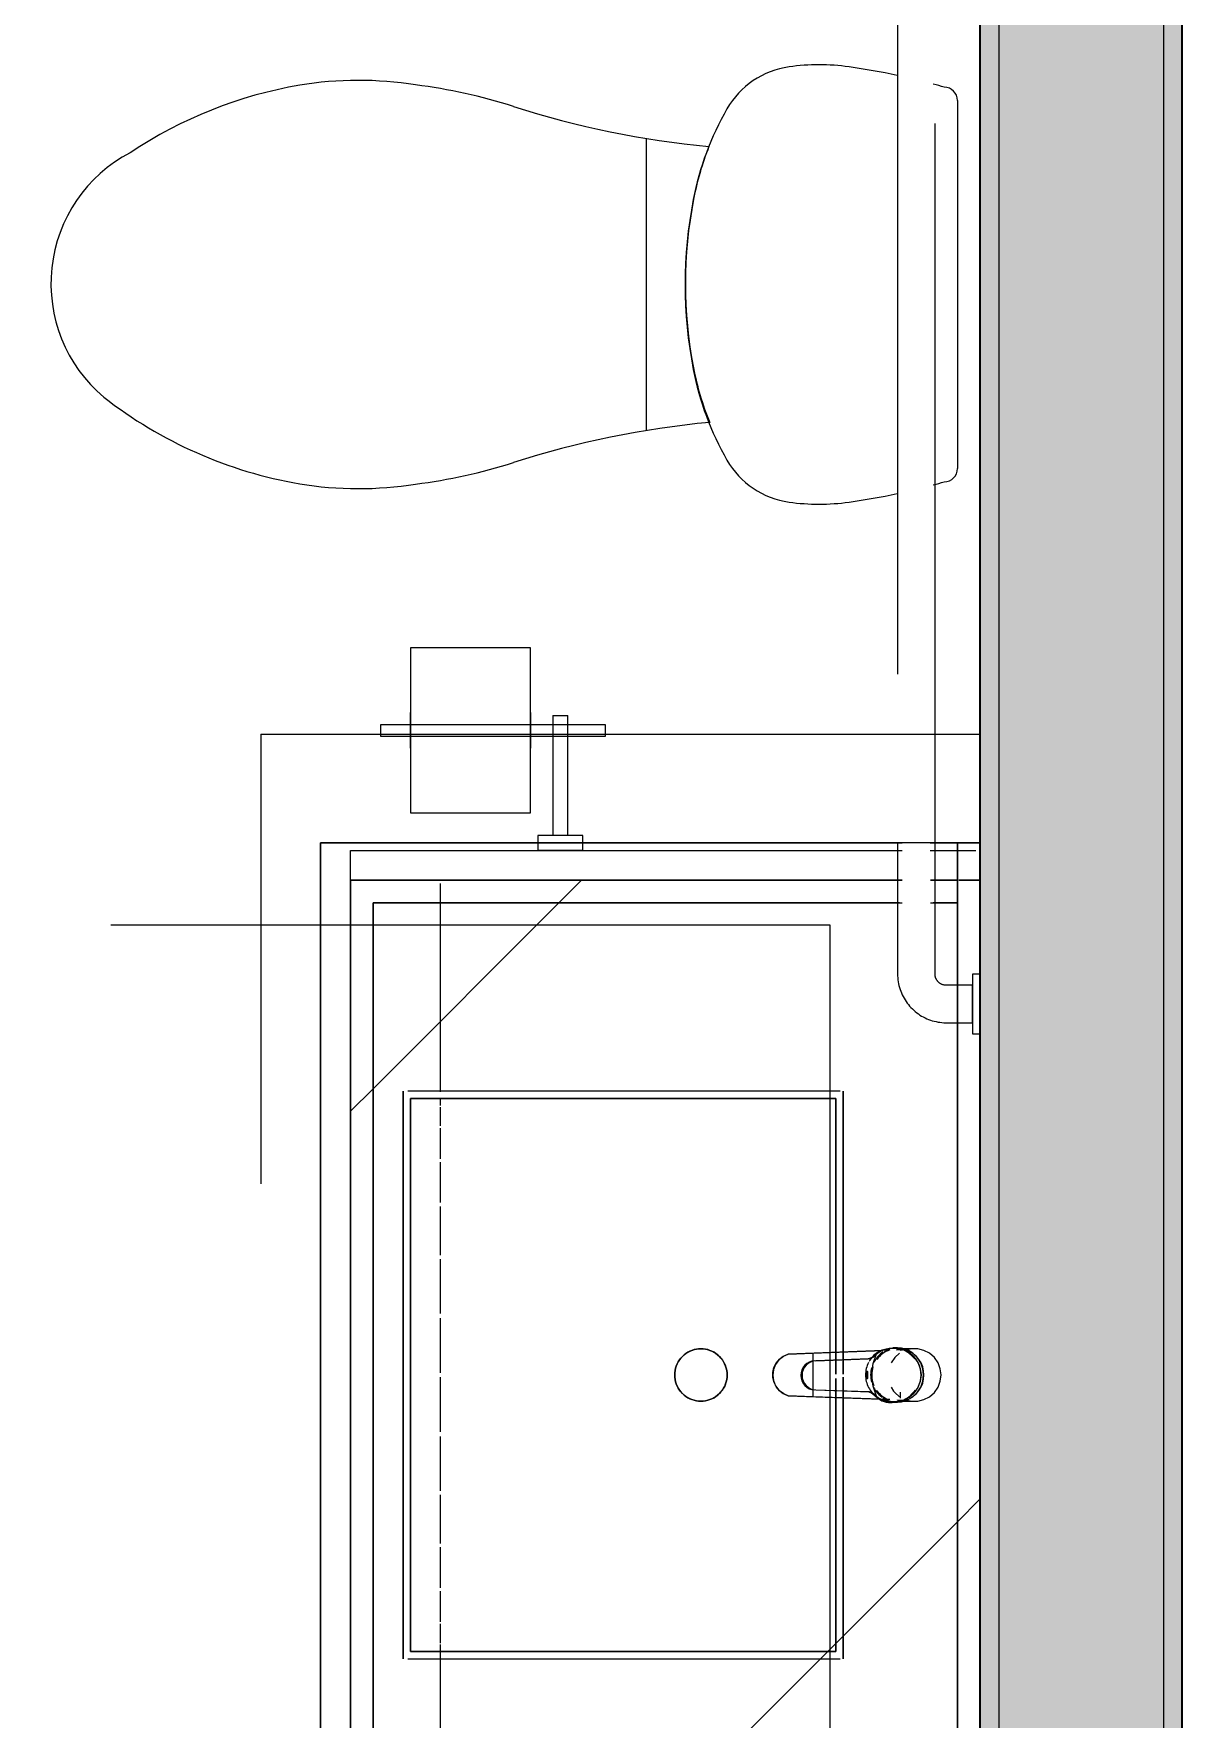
# Model space of a CAD drawing. Header units: inches. Extents: x 6 to 8416, y -388 to 6104.
# Drawn here: x 5973.3 to 6011.7, y 1353.5 to 1409.7 of the extents above; entities that cross this region are included whole.
import ezdxf

# ---------------------------------------------------------------- set-up
doc = ezdxf.new("R2010")
doc.units = ezdxf.units.IN
doc.header["$MEASUREMENT"] = 0
for name, pattern in [('Dash 1_16_', [48, 24, -24]), ('Hidden 1_16_', [36, 24, -12]), ('Hidden 3_16_', [13.5, 9, -4.5])]:
    doc.linetypes.add(name, pattern=pattern)
for name, color, linetype, lineweight in [('A-GENM', 13, 'Continuous', 18), ('A-WALL', 113, 'Continuous', 25), ('A-WALL-PATT', 111, 'Continuous', 35), ('I-WALL', 2, 'Continuous', 25), ('P-SANR-FIXT', 6, 'Continuous', 18), ('Q-CASE', 31, 'Continuous', 18), ('Q-SPCQ', 91, 'Continuous', 18)]:
    doc.layers.add(name, color=color, linetype=linetype, lineweight=lineweight)
pattern_1 = [(315, (-1362.698, 1877.625), (16.97056, 16.97056), [])]

# ---------------------------------------------------------------- blocks, each defined once
blk = doc.blocks.new('PL BA Toilet-Unit-Two Piece-ICC ADA-AM - ICC Type B_ Side Approach_ Swing Up Bar-V863-LEVEL 3 - PLAN Copy 1 Copy 1')
at = {"layer": 'A-GENM', "linetype": 'Hidden 1_16_', "lineweight": 9}
for p, q in [((33, 0), (0, 0)), ((33, -24), (33, 0)), ((33, -24), (48, -24)), ((48, -56), (48, -24))]:
    blk.add_line(p, q, dxfattribs=at)
blk = doc.blocks.new('GM BA Vanity-Single - Lav Cab _ Apron-ICC ADA-AM - 33_ Sink Cab_End Panel - Forward-V865-LEVEL 3 - PLAN Copy 1 Copy 1')
at = {"layer": 'A-GENM'}
for p, q in [((0.75, 22), (0, 22)), ((0, 22), (0, 16)), ((0, 16), (0, 22)), ((0, 22), (0.75, 22)), ((0.75, 22), (0, 22)), ((0, 22), (0, 16)), ((0, 16), (0, 22)), ((0, 22), (0.75, 22)), ((0.75, 16), (0.75, 22)), ((0.75, 22), (0.75, 16)), ((1, 22), (0.75, 22)), ((0.75, 22), (1, 22)), ((35.25, 22), (1, 22)), ((1, 22), (35.25, 22)), ((35.25, 0.75), (35.25, 22)), ((35.25, 22), (35.25, 2.601)), ((8.281, 4.813), (8.281, 19)), ((8.281, 19), (26.719, 19)), ((26.719, 19), (8.281, 19)), ((8.281, 19), (8.281, 4.813)), ((26.719, 19), (26.719, 4.813)), ((26.719, 4.813), (26.719, 19)), ((0, 16), (0, 0)), ((0, 0.75), (0, 16)), ((0, 16), (0, 0.75)), ((0, 0.75), (0, 16)), ((0.75, 0), (0.75, 16)), ((0.75, 16), (0.75, 0.75)), ((16.746, 4.813), (8.281, 4.813)), ((8.281, 4.813), (16.746, 4.813)), ((16.968, 4.813), (16.746, 4.813)), ((16.746, 4.813), (16.968, 4.813)), ((17.386, 4.813), (16.975, 4.813)), ((16.975, 4.813), (17.386, 4.813)), ((17.999, 4.813), (17.531, 4.813)), ((17.531, 4.813), (17.999, 4.813)), ((18.254, 4.813), (17.999, 4.813)), ((17.999, 4.813), (18.254, 4.813)), ((26.719, 4.813), (18.254, 4.813)), ((18.254, 4.813), (26.719, 4.813)), ((35.25, 1.66), (35.25, 0.75)), ((0, 0), (0, 0.75)), ((35.25, 0.75), (0, 0.75)), ((0, 0.75), (0, 0)), ((0, 0), (0, 0.75)), ((0, 0.75), (0.75, 0.75)), ((0, 0.75), (0, 0)), ((0, 0), (0, 0.75)), ((0.75, 0.75), (0.75, 0)), ((0.75, 0.75), (35.25, 0.75)), ((35.25, 0), (35.25, 0.75)), ((35.25, 0.75), (35.25, 0)), ((35.25, 0), (35.25, 0.75)), ((35.25, 0.75), (35.25, 0)), ((0, 0), (0.75, 0)), ((0.75, 0), (0, 0)), ((0, 0), (35.25, 0)), ((0.75, 0), (0, 0)), ((0, 0), (0.75, 0)), ((0.75, 0), (0, 0)), ((35.25, 0), (0.75, 0)), ((0.75, 0), (35.25, 0)), ((35.25, 0), (0.75, 0))]:
    blk.add_line(p, q, dxfattribs=at)
blk = doc.blocks.new('z Nested-Toilet-2 Piece - z Nested-Toilet-2 Piece-2223810-LEVEL 3 - PLAN Copy 1 Copy 1')
at = {"layer": 'P-SANR-FIXT'}
for p, q in [((-4.871, 11.127), (4.871, 11.127)), ((6.142, 0.75), (-6.142, 0.75))]:
    blk.add_line(p, q, dxfattribs=at)
for centre, radius, start, end in [((0.025, 26.068), 4.932, 27.5724, 140.0633), ((7.716, 20.256), 14.569, 141.9559, 170.343), ((-7.716, 20.256), 14.569, 9.657, 33.7552), ((5.191, 20.738), 11.999, 170.5887, 189.1414), ((-5.191, 20.738), 11.999, 350.8586, 9.4113), ((10.95, 20.977), 17.735, 186.9497, 197.762), ((-10.95, 20.977), 17.735, 342.238, 353.0503), ((-35.243, 6.16), 30.776, 5.3307, 17.7984), ((35.243, 6.16), 30.776, 162.2016, 174.6223), ((-1.009, 0.027), 9.713, 100.8378, 119.9635), ((-0.935, 0.044), 9.694, 100.9973, 112.2131), ((0, -4.969), 14.81, 78.9622, 101.0378), ((0.023, -4.972), 14.801, 78.9962, 100.9333), ((1.009, 0.027), 9.713, 60.0365, 79.1622), ((1.014, 0.023), 9.709, 68.3062, 79.1105), ((-4.438, 5.975), 2.848, 119.9635, 172.0365), ((4.438, 5.975), 2.848, 7.9635, 60.0365), ((-0.11, 5.37), 7.218, 172.0365, 187.9635), ((0.11, 5.37), 7.218, 352.0365, 7.9635), ((15.604, 7.568), 23.085, 187.9635, 192), ((-15.604, 7.568), 23.085, 348, 352.0365), ((15.604, 7.568), 23.085, 195.0873, 196.0365), ((-6.142, 1.191), 0.441, 180, 270), ((6.142, 1.191), 0.441, 270, 0), ((-15.604, 7.568), 23.085, 343.9635, 344.9127)]:
    blk.add_arc(centre, radius, start, end, dxfattribs=at)
blk = doc.blocks.new('z Nested-Toilet Grab Bars - z Nested-Toilet Grab Bars-V869-LEVEL 3 - PLAN Copy 1 Copy 1')
at = {"layer": 'A-GENM', "linetype": 'Dash 1_16_', "lineweight": 9}
for p, q in [((-1.738, 29.733), (-1.724, 29.713)), ((-1.724, 29.713), (-1.711, 29.691)), ((-1.711, 29.691), (-1.699, 29.67)), ((-1.699, 29.67), (-1.687, 29.647)), ((-1.687, 29.647), (-1.677, 29.625)), ((-1.677, 29.625), (-1.667, 29.601)), ((-1.667, 29.601), (-1.659, 29.578)), ((-1.659, 29.578), (-1.651, 29.554)), ((-1.651, 29.554), (-1.645, 29.53)), ((-1.625, 29.346), (-1.625, 29.361)), ((-1.625, 29.351), (-1.625, 29.332)), ((-1.625, 29.326), (-1.625, 29.346)), ((-1.625, 29.332), (-1.625, 29.308)), ((-1.625, 29.3), (-1.625, 29.326)), ((-1.625, 29.308), (-1.625, 29.278)), ((-1.625, 29.269), (-1.625, 29.3)), ((-1.625, 29.278), (-1.625, 29.244)), ((-1.625, 29.233), (-1.625, 29.269)), ((-1.625, 28.84), (-1.625, 28.911)), ((-1.625, 28.859), (-1.625, 28.786)), ((-1.625, 28.765), (-1.625, 28.84)), ((-1.625, 28.786), (-1.625, 28.707)), ((-1.625, 28.685), (-1.625, 28.765)), ((-1.625, 27.47), (-1.625, 27.348)), ((-1.625, 27.314), (-1.625, 27.438)), ((-1.625, 27.348), (-1.625, 27.223)), ((-2.875, 26), (-2.875, 0.25)), ((-2.875, 26), (-2.875, 0.25)), ((-1.625, 0.25), (-1.625, 26)), ((-1.625, 0.25), (-1.625, 26)), ((-36.625, 2.75), (-41, 2.75)), ((-7, 2.75), (-36.625, 2.75)), ((-42.625, 1.125), (-42.625, 0.75)), ((-41.375, 0.75), (-41.375, 1.125)), ((-41, 1.5), (-36.625, 1.5)), ((-36.625, 1.5), (-7, 1.5)), ((-6.625, 1.125), (-6.625, 0.25)), ((-5.375, 0.25), (-5.375, 1.125)), ((-42.625, 0.75), (-42.625, 0.25)), ((-41.375, 0.25), (-41.375, 0.75)), ((-43, 0.25), (-43, 0)), ((-42.901, 0.25), (-43, 0.25)), ((-42.901, 0.25), (-43, 0.25)), ((-42.623, 0.25), (-42.901, 0.25)), ((-42.623, 0.25), (-42.901, 0.25)), ((-42.625, 0.25), (-42.563, 0.25)), ((-42.625, 0.25), (-42.563, 0.25)), ((-42.223, 0.25), (-42.623, 0.25)), ((-42.223, 0.25), (-42.623, 0.25)), ((-42.563, 0.25), (-42.39, 0.25)), ((-42.563, 0.25), (-42.39, 0.25)), ((-42.39, 0.25), (-42.139, 0.25)), ((-42.39, 0.25), (-42.139, 0.25)), ((-41.777, 0.25), (-42.223, 0.25)), ((-41.777, 0.25), (-42.223, 0.25)), ((-42.139, 0.25), (-41.861, 0.25)), ((-42.139, 0.25), (-41.861, 0.25)), ((-41.861, 0.25), (-41.61, 0.25)), ((-41.861, 0.25), (-41.61, 0.25)), ((-41.377, 0.25), (-41.777, 0.25)), ((-41.377, 0.25), (-41.777, 0.25)), ((-41.61, 0.25), (-41.437, 0.25)), ((-41.61, 0.25), (-41.437, 0.25)), ((-41.437, 0.25), (-41.375, 0.25)), ((-41.437, 0.25), (-41.375, 0.25)), ((-41.099, 0.25), (-41.377, 0.25)), ((-41.099, 0.25), (-41.377, 0.25)), ((-41, 0.25), (-41.099, 0.25)), ((-41, 0.25), (-41.099, 0.25)), ((-41, 0), (-41, 0.25)), ((-7, 0.25), (-7, 0)), ((-5, 0.25), (-7, 0.25)), ((-5, 0.25), (-7, 0.25)), ((-6.625, 0.25), (-5.375, 0.25)), ((-6.625, 0.25), (-5.375, 0.25)), ((-5, 0), (-5, 0.25)), ((-2.854, 0.25), (-4.25, 0.25)), ((-4.25, 0.25), (-0.25, 0.25)), ((-4.25, 0.25), (-4.25, 0)), ((-4.25, 0.25), (-4.25, 0)), ((-2.875, 0.25), (-2.875, 0)), ((-2.875, 0.25), (-2.875, 0)), ((-0.25, 0.25), (-1.647, 0.25)), ((-1.625, 0), (-1.625, 0.25)), ((-1.625, 0), (-1.625, 0.25)), ((-0.25, 0.25), (-0.25, 0)), ((-0.25, 0), (-0.25, 0.25)), ((-43, 0), (-42.901, 0)), ((-43, 0), (-42.901, 0)), ((-42.901, 0), (-42.623, 0)), ((-42.901, 0), (-42.623, 0)), ((-42.623, 0), (-42.223, 0)), ((-42.623, 0), (-42.223, 0)), ((-42.223, 0), (-41.377, 0)), ((-42.223, 0), (-41.777, 0)), ((-41.777, 0), (-41.377, 0)), ((-41.377, 0), (-41, 0)), ((-41.377, 0), (-41.099, 0)), ((-41.099, 0), (-41, 0)), ((-7, 0), (-5, 0)), ((-7, 0), (-5, 0)), ((-0.25, 0), (-4.25, 0)), ((-4.25, 0), (-2.854, 0)), ((-2.875, 0), (-2.25, 0)), ((-2.875, 0), (-2.854, 0)), ((-2.875, 0), (-2.854, 0)), ((-2.875, 0), (-2.854, 0)), ((-2.854, 0), (-2.791, 0)), ((-2.854, 0), (-2.791, 0)), ((-2.854, 0), (-2.791, 0)), ((-2.791, 0), (-2.692, 0)), ((-2.791, 0), (-2.692, 0)), ((-2.791, 0), (-2.692, 0)), ((-2.692, 0), (-2.562, 0)), ((-2.692, 0), (-2.562, 0)), ((-2.692, 0), (-2.562, 0)), ((-2.562, 0), (-2.412, 0)), ((-2.562, 0), (-2.412, 0)), ((-2.562, 0), (-2.412, 0)), ((-2.412, 0), (-2.25, 0)), ((-2.412, 0), (-2.25, 0)), ((-2.412, 0), (-2.25, 0)), ((-2.25, 0), (-1.625, 0)), ((-2.25, 0), (-2.088, 0)), ((-2.25, 0), (-2.088, 0)), ((-2.25, 0), (-2.088, 0)), ((-2.088, 0), (-1.937, 0)), ((-2.088, 0), (-1.937, 0)), ((-2.088, 0), (-1.937, 0)), ((-1.937, 0), (-1.808, 0)), ((-1.937, 0), (-1.808, 0)), ((-1.937, 0), (-1.808, 0)), ((-1.808, 0), (-1.709, 0)), ((-1.808, 0), (-1.709, 0)), ((-1.808, 0), (-1.709, 0)), ((-1.709, 0), (-1.646, 0)), ((-1.709, 0), (-1.646, 0)), ((-1.709, 0), (-1.646, 0)), ((-1.646, 0), (-0.25, 0)), ((-1.646, 0), (-1.625, 0)), ((-1.646, 0), (-1.625, 0)), ((-1.646, 0), (-1.625, 0))]:
    blk.add_line(p, q, dxfattribs=at)
at = {"layer": 'A-GENM', "linetype": 'Dash 1_16_', "lineweight": 9, "flags": 128}
for points in [[(-2.875, 29.375), (-2.875, 29.4), (-2.873, 29.425), (-2.871, 29.45), (-2.867, 29.475), (-2.863, 29.499), (-2.857, 29.524), (-2.851, 29.548), (-2.843, 29.572), (-2.835, 29.595), (-2.826, 29.618), (-2.815, 29.641), (-2.804, 29.664), (-2.792, 29.686), (-2.78, 29.707), (-2.766, 29.728), (-2.751, 29.748), (-2.736, 29.768), (-2.72, 29.787), (-2.703, 29.806), (-2.685, 29.823), (-2.667, 29.84), (-2.648, 29.857), (-2.629, 29.872), (-2.608, 29.887), (-2.588, 29.901), (-2.566, 29.914), (-2.545, 29.926), (-2.522, 29.938), (-2.5, 29.948), (-2.476, 29.958), (-2.453, 29.966), (-2.429, 29.974), (-2.405, 29.98), (-2.381, 29.986), (-2.356, 29.991), (-2.332, 29.995), (-2.307, 29.997), (-2.282, 29.999), (-2.257, 30), (-2.25, 30)], [(-2.25, 30), (-2.225, 30), (-2.2, 29.998), (-2.175, 29.996), (-2.15, 29.992), (-2.126, 29.988), (-2.101, 29.982), (-2.077, 29.976), (-2.053, 29.968), (-2.03, 29.96), (-2.007, 29.951), (-1.984, 29.94), (-1.961, 29.929), (-1.939, 29.917), (-1.918, 29.905), (-1.897, 29.891), (-1.877, 29.876), (-1.857, 29.861), (-1.838, 29.845), (-1.819, 29.828), (-1.802, 29.81)], [(-1.802, 29.81), (-1.785, 29.792), (-1.768, 29.773), (-1.753, 29.754), (-1.738, 29.733)], [(-2.875, 29.375), (-2.875, 29.372), (-2.875, 29.364), (-2.875, 29.351), (-2.875, 29.332), (-2.875, 29.308), (-2.875, 29.278), (-2.875, 29.244), (-2.875, 29.204), (-2.875, 29.159), (-2.875, 29.109), (-2.875, 29.054), (-2.875, 28.994), (-2.875, 28.929), (-2.875, 28.859), (-2.875, 28.786), (-2.875, 28.707), (-2.875, 28.624), (-2.875, 28.537), (-2.875, 28.446), (-2.875, 28.351), (-2.875, 28.253), (-2.875, 28.15), (-2.875, 28.045), (-2.875, 27.936), (-2.875, 27.824), (-2.875, 27.708), (-2.875, 27.591), (-2.875, 27.47), (-2.875, 27.348), (-2.875, 27.223), (-2.875, 27.096), (-2.875, 26.968), (-2.875, 26.838), (-2.875, 26.706), (-2.875, 26.574), (-2.875, 26.44), (-2.875, 26.306), (-2.875, 26.171), (-2.875, 26.036), (-2.875, 26)], [(-2.875, 26), (-2.875, 26.135), (-2.875, 26.27), (-2.875, 26.404), (-2.875, 26.538), (-2.875, 26.671), (-2.875, 26.802), (-2.875, 26.933), (-2.875, 27.062), (-2.875, 27.189), (-2.875, 27.314), (-2.875, 27.438), (-2.875, 27.559), (-2.875, 27.677), (-2.875, 27.793), (-2.875, 27.906), (-2.875, 28.016), (-2.875, 28.122), (-2.875, 28.225), (-2.875, 28.325), (-2.875, 28.421), (-2.875, 28.513), (-2.875, 28.601), (-2.875, 28.685), (-2.875, 28.765), (-2.875, 28.84), (-2.875, 28.911), (-2.875, 28.977), (-2.875, 29.038), (-2.875, 29.094), (-2.875, 29.146), (-2.875, 29.192), (-2.875, 29.233), (-2.875, 29.269), (-2.875, 29.3), (-2.875, 29.326), (-2.875, 29.346), (-2.875, 29.361), (-2.875, 29.371), (-2.875, 29.375)], [(-1.645, 29.53), (-1.639, 29.506), (-1.634, 29.481), (-1.63, 29.457), (-1.628, 29.432), (-1.626, 29.407), (-1.625, 29.382), (-1.625, 29.375)], [(-1.625, 29.375), (-1.625, 29.372), (-1.625, 29.364), (-1.625, 29.351)], [(-1.625, 29.361), (-1.625, 29.371), (-1.625, 29.375)], [(-1.625, 29.244), (-1.625, 29.204), (-1.625, 29.159), (-1.625, 29.109), (-1.625, 29.054), (-1.625, 28.994), (-1.625, 28.929), (-1.625, 28.859)], [(-1.625, 28.911), (-1.625, 28.977), (-1.625, 29.038), (-1.625, 29.094), (-1.625, 29.146), (-1.625, 29.192), (-1.625, 29.233)], [(-1.625, 28.707), (-1.625, 28.624), (-1.625, 28.537), (-1.625, 28.446), (-1.625, 28.351), (-1.625, 28.253), (-1.625, 28.15), (-1.625, 28.045), (-1.625, 27.936), (-1.625, 27.824), (-1.625, 27.708), (-1.625, 27.591), (-1.625, 27.47)], [(-1.625, 27.438), (-1.625, 27.559), (-1.625, 27.677), (-1.625, 27.793), (-1.625, 27.906), (-1.625, 28.016), (-1.625, 28.122), (-1.625, 28.225), (-1.625, 28.325), (-1.625, 28.421), (-1.625, 28.513), (-1.625, 28.601), (-1.625, 28.685)], [(-1.625, 26.933), (-1.625, 27.062), (-1.625, 27.189), (-1.625, 27.314)], [(-1.625, 27.223), (-1.625, 27.096), (-1.625, 26.968)], [(-1.625, 26.968), (-1.625, 26.838), (-1.625, 26.706), (-1.625, 26.574), (-1.625, 26.44), (-1.625, 26.306), (-1.625, 26.171), (-1.625, 26.036), (-1.625, 26)], [(-1.625, 26), (-1.625, 26.135), (-1.625, 26.27), (-1.625, 26.404), (-1.625, 26.538), (-1.625, 26.671), (-1.625, 26.802), (-1.625, 26.933)], [(-41, 2.75), (-41.065, 2.749), (-41.13, 2.745), (-41.195, 2.738), (-41.259, 2.729), (-41.323, 2.718), (-41.386, 2.703), (-41.449, 2.687), (-41.511, 2.668), (-41.572, 2.646), (-41.633, 2.622), (-41.692, 2.595), (-41.75, 2.566), (-41.807, 2.535), (-41.863, 2.502), (-41.918, 2.466), (-41.97, 2.428), (-42.022, 2.389), (-42.072, 2.347), (-42.119, 2.303), (-42.166, 2.257), (-42.21, 2.21), (-42.252, 2.16), (-42.293, 2.109), (-42.331, 2.057), (-42.367, 2.003), (-42.401, 1.948), (-42.433, 1.891), (-42.463, 1.833), (-42.49, 1.774), (-42.515, 1.714), (-42.537, 1.653), (-42.557, 1.591), (-42.574, 1.528), (-42.589, 1.465), (-42.601, 1.401), (-42.611, 1.337), (-42.618, 1.272), (-42.623, 1.208), (-42.625, 1.143), (-42.625, 1.125)], [(-5.375, 1.125), (-5.376, 1.19), (-5.38, 1.255), (-5.387, 1.32), (-5.396, 1.384), (-5.407, 1.448), (-5.422, 1.511), (-5.438, 1.574), (-5.457, 1.636), (-5.479, 1.697), (-5.503, 1.758), (-5.53, 1.817), (-5.559, 1.875), (-5.59, 1.932), (-5.623, 1.988), (-5.659, 2.043), (-5.697, 2.095), (-5.736, 2.147), (-5.778, 2.197), (-5.822, 2.244), (-5.868, 2.291), (-5.915, 2.335), (-5.965, 2.377), (-6.016, 2.418), (-6.068, 2.456), (-6.122, 2.492), (-6.177, 2.526), (-6.234, 2.558), (-6.292, 2.588), (-6.351, 2.615), (-6.411, 2.64), (-6.472, 2.662), (-6.534, 2.682), (-6.597, 2.699), (-6.66, 2.714), (-6.724, 2.726), (-6.788, 2.736), (-6.853, 2.743), (-6.917, 2.748), (-6.982, 2.75), (-7, 2.75)], [(-41.375, 1.125), (-41.375, 1.14), (-41.374, 1.155), (-41.372, 1.17), (-41.37, 1.185), (-41.368, 1.2), (-41.364, 1.214), (-41.36, 1.229), (-41.356, 1.243), (-41.351, 1.257), (-41.345, 1.271), (-41.339, 1.285), (-41.333, 1.298), (-41.325, 1.311), (-41.318, 1.324), (-41.31, 1.337), (-41.301, 1.349), (-41.292, 1.361), (-41.282, 1.372), (-41.272, 1.383), (-41.261, 1.394), (-41.25, 1.404), (-41.239, 1.414), (-41.227, 1.423), (-41.215, 1.432), (-41.203, 1.441), (-41.19, 1.448), (-41.177, 1.456), (-41.163, 1.463), (-41.15, 1.469), (-41.136, 1.475), (-41.122, 1.48), (-41.108, 1.484), (-41.093, 1.488), (-41.078, 1.492), (-41.064, 1.495), (-41.049, 1.497), (-41.034, 1.498), (-41.019, 1.5), (-41.004, 1.5), (-41, 1.5)], [(-7, 1.5), (-6.985, 1.5), (-6.97, 1.499), (-6.955, 1.497), (-6.94, 1.495), (-6.925, 1.493), (-6.911, 1.489), (-6.896, 1.485), (-6.882, 1.481), (-6.868, 1.476), (-6.854, 1.47), (-6.84, 1.464), (-6.827, 1.458), (-6.814, 1.45), (-6.801, 1.443), (-6.788, 1.435), (-6.776, 1.426), (-6.764, 1.417), (-6.753, 1.407), (-6.742, 1.397), (-6.731, 1.386), (-6.721, 1.375), (-6.711, 1.364), (-6.702, 1.352), (-6.693, 1.34), (-6.684, 1.328), (-6.677, 1.315), (-6.669, 1.302), (-6.662, 1.288), (-6.656, 1.275), (-6.65, 1.261), (-6.645, 1.247), (-6.641, 1.233), (-6.637, 1.218), (-6.633, 1.203), (-6.63, 1.189), (-6.628, 1.174), (-6.627, 1.159), (-6.625, 1.144), (-6.625, 1.129), (-6.625, 1.125)]]:
    blk.add_lwpolyline(points, dxfattribs=at)
blk = doc.blocks.new('z Nested-Lav Basin-Rectangular - Rectangular-V859-LEVEL 3 - PLAN Copy 1 Copy 1')
at = {"layer": 'P-SANR-FIXT', "lineweight": 9}
for p, q in [((-9.469, 7.301), (9.469, 7.301)), ((-9.231, 7.301), (-9.469, 7.301)), ((-9.469, 7.141), (-9.469, -7.282)), ((-8.531, 7.301), (-9.231, 7.301)), ((-9.219, -7.137), (-9.219, 7.051)), ((-9.219, 7.051), (9.219, 7.051)), ((-9.219, 7.051), (-8.988, 7.051)), ((-8.988, 7.051), (-8.306, 7.051)), ((-7.403, 7.301), (-8.531, 7.301)), ((-8.306, 7.051), (-7.208, 7.051)), ((-5.904, 7.301), (-7.403, 7.301)), ((-7.208, 7.051), (-5.748, 7.051)), ((-4.108, 7.301), (-5.904, 7.301)), ((-5.748, 7.051), (-4, 7.051)), ((-2.107, 7.301), (-4.108, 7.301)), ((-4, 7.051), (-2.051, 7.051)), ((0, 7.301), (-2.107, 7.301)), ((-2.051, 7.051), (0, 7.051)), ((2.107, 7.301), (0, 7.301)), ((0, 7.051), (2.051, 7.051)), ((2.051, 7.051), (4, 7.051)), ((4.108, 7.301), (2.107, 7.301)), ((4, 7.051), (5.748, 7.051)), ((5.904, 7.301), (4.108, 7.301)), ((5.748, 7.051), (7.208, 7.051)), ((7.403, 7.301), (5.904, 7.301)), ((7.208, 7.051), (8.306, 7.051)), ((8.531, 7.301), (7.403, 7.301)), ((8.306, 7.051), (8.988, 7.051)), ((9.231, 7.301), (8.531, 7.301)), ((8.988, 7.051), (9.219, 7.051)), ((9.219, 7.051), (9.219, -7.137)), ((9.359, 7.301), (9.231, 7.301)), ((9.469, 7.301), (9.359, 7.301)), ((9.469, -7.278), (9.469, 7.139)), ((-0.754, -7.137), (-9.219, -7.137)), ((-8.988, -7.137), (-9.219, -7.137)), ((-8.306, -7.137), (-8.988, -7.137)), ((-7.208, -7.137), (-8.306, -7.137)), ((-5.748, -7.137), (-7.208, -7.137)), ((-4, -7.137), (-5.748, -7.137)), ((-2.051, -7.137), (-4, -7.137)), ((-0.759, -7.137), (-2.051, -7.137)), ((-0.535, -7.137), (-0.759, -7.137)), ((-0.532, -7.137), (-0.754, -7.137)), ((-0.114, -7.137), (-0.528, -7.137)), ((-0.114, -7.137), (-0.525, -7.137)), ((0.499, -7.137), (0.031, -7.137)), ((0.501, -7.137), (0.031, -7.137)), ((0.754, -7.137), (0.499, -7.137)), ((0.759, -7.137), (0.501, -7.137)), ((9.219, -7.137), (0.754, -7.137)), ((2.051, -7.137), (0.759, -7.137)), ((4, -7.137), (2.051, -7.137)), ((5.748, -7.137), (4, -7.137)), ((7.208, -7.137), (5.748, -7.137)), ((8.306, -7.137), (7.208, -7.137)), ((8.988, -7.137), (8.306, -7.137)), ((9.219, -7.137), (8.988, -7.137)), ((-9.469, -7.387), (-9.231, -7.387)), ((-0.764, -7.387), (-9.469, -7.387)), ((-9.231, -7.387), (-8.531, -7.387)), ((-8.531, -7.387), (-7.403, -7.387)), ((-7.403, -7.387), (-5.904, -7.387)), ((-5.904, -7.387), (-4.108, -7.387)), ((-4.108, -7.387), (-2.107, -7.387)), ((-2.107, -7.387), (-0.768, -7.387)), ((-0.768, -7.387), (-0.537, -7.387)), ((-0.534, -7.387), (-0.764, -7.387)), ((-0.535, -7.387), (-0.073, -7.387)), ((-0.073, -7.387), (-0.532, -7.387)), ((0.032, -7.387), (0.51, -7.387)), ((0.508, -7.387), (0.032, -7.387)), ((0.764, -7.387), (0.508, -7.387)), ((0.51, -7.387), (0.768, -7.387)), ((9.469, -7.387), (0.764, -7.387)), ((0.768, -7.387), (2.107, -7.387)), ((2.107, -7.387), (4.108, -7.387)), ((4.108, -7.387), (5.904, -7.387)), ((5.904, -7.387), (7.403, -7.387)), ((7.403, -7.387), (8.531, -7.387)), ((8.531, -7.387), (9.231, -7.387)), ((9.231, -7.387), (9.359, -7.387)), ((9.359, -7.387), (9.469, -7.387))]:
    blk.add_line(p, q, dxfattribs=at)
at = {"layer": 'P-SANR-FIXT'}
blk.add_circle((0, -2.637), 0.875, dxfattribs=at)
at = {"layer": 'P-SANR-FIXT', "lineweight": 9}
for points in [[(-0.875, -2.637), (-0.875, -2.535), (-0.839, -2.331), (-0.684, -2.062), (-0.447, -1.863), (-0.155, -1.757), (0.155, -1.757), (0.447, -1.863), (0.684, -2.063), (0.839, -2.331), (0.875, -2.535), (0.875, -2.637)], [(-0.152, -1.775), (-0.252, -1.793), (-0.447, -1.863), (-0.684, -2.062), (-0.787, -2.242), (-0.822, -2.337)], [(0.152, -1.775), (0.052, -1.757), (-0.052, -1.757), (-0.152, -1.775)], [(0.438, -1.879), (0.349, -1.828), (0.252, -1.793), (0.152, -1.775)], [(0.67, -2.074), (0.605, -1.996), (0.526, -1.93), (0.438, -1.879)], [(0.822, -2.337), (0.787, -2.242), (0.736, -2.152), (0.67, -2.074)], [(-0.822, -2.337), (-0.857, -2.433), (-0.875, -2.535), (-0.875, -2.637)], [(-0.875, -2.637), (-0.875, -2.738), (-0.857, -2.84), (-0.822, -2.936)], [(0.875, -2.637), (0.875, -2.738), (0.839, -2.942), (0.684, -3.21), (0.447, -3.41), (0.155, -3.516), (-0.155, -3.516), (-0.447, -3.41), (-0.684, -3.211), (-0.839, -2.942), (-0.875, -2.738), (-0.875, -2.637)], [(0.875, -2.637), (0.875, -2.535), (0.857, -2.433), (0.822, -2.337)], [(0.822, -2.936), (0.857, -2.84), (0.875, -2.738), (0.875, -2.637)], [(-0.822, -2.936), (-0.787, -3.032), (-0.684, -3.211), (-0.447, -3.41), (-0.252, -3.481), (-0.152, -3.498)], [(0.438, -3.394), (0.526, -3.343), (0.605, -3.277), (0.67, -3.199)], [(0.67, -3.199), (0.736, -3.121), (0.787, -3.031), (0.822, -2.936)], [(-0.152, -3.498), (-0.052, -3.516), (0.052, -3.516), (0.152, -3.498)], [(0.152, -3.498), (0.252, -3.481), (0.349, -3.445), (0.438, -3.394)]]:
    blk.add_open_spline(points, degree=3, dxfattribs=at)
blk = doc.blocks.new('z Nested-Faucet-BA-Sngl Handle - Faucet-V870-LEVEL 3 - PLAN Copy 1 Copy 1')
at = {"layer": 'P-SANR-FIXT'}
for p, q in [((-0.697, 2.584), (-0.82, -0.808)), ((-0.727, 1.767), (-0.697, 2.584)), ((0.812, -0.587), (0.697, 2.591)), ((0.697, 2.591), (0.727, 1.767)), ((-0.82, -0.808), (-0.727, 1.767)), ((0.727, 1.767), (-0.727, 1.767)), ((0.727, 1.767), (0.812, -0.587)), ((-0.5, 1.664), (-0.567, -0.126)), ((-0.567, -0.085), (-0.502, 1.664)), ((0.538, -0.119), (0.476, 1.663)), ((0.477, 1.663), (0.538, -0.078)), ((-0.567, -0.126), (-0.567, -0.085)), ((-0.118, -0.019), (-0.118, -0.06)), ((0.118, -0.019), (-0.118, -0.019)), ((0.118, -0.019), (-0.118, -0.019)), ((0.118, -0.06), (0.118, -0.019)), ((0.538, -0.119), (0.538, -0.078)), ((0.608, -0.267), (0.608, -0.226)), ((-0.913, -0.806), (-0.913, -0.847)), ((-0.904, -0.911), (-0.904, -1.059)), ((-0.901, -0.993), (-0.904, -1.059)), ((-0.904, -1.059), (-0.892, -1.197)), ((-0.878, -1.072), (-0.878, -1.628)), ((-0.837, -1.058), (-0.837, -1.146)), ((-0.829, -1.058), (-0.837, -1.058)), ((-0.837, -1.058), (-0.829, -1.058)), ((-0.582, -0.966), (-0.723, -1.126)), ((-0.535, -0.927), (-0.582, -0.966)), ((-0.408, -0.845), (-0.535, -0.927)), ((0.582, -0.966), (0.408, -0.845)), ((0.723, -1.126), (0.582, -0.966)), ((0.835, -1.214), (0.828, -1.029)), ((0.878, -1.628), (0.878, -1.072)), ((0.89, -0.966), (0.89, -0.926)), ((0.892, -1.197), (0.904, -1.059)), ((0.904, -1.059), (0.901, -0.993)), ((0.904, -1.059), (0.904, -0.911)), ((-0.837, -1.146), (-0.837, -1.3)), ((-0.57, -1.146), (-0.772, -1.146)), ((-0.73, -1.571), (-0.586, -1.721)), ((0.832, -1.146), (0.836, -1.232)), ((0.85, -1.232), (0.836, -1.232)), ((0.836, -1.232), (0.85, -1.232)), ((0.85, -1.3), (0.85, -1.232)), ((0.85, -1.232), (0.85, -1.3))]:
    blk.add_line(p, q, dxfattribs=at)
at = {"layer": 'P-SANR-FIXT', "flags": 128}
for points in [[(0.697, 2.591), (0.62, 2.76), (0.503, 2.903), (0.353, 3.013), (0.181, 3.081), (-0.003, 3.103), (-0.187, 3.079), (-0.358, 3.009), (-0.506, 2.898), (-0.622, 2.753), (-0.697, 2.584)], [(-0.697, 2.584), (-0.63, 2.738), (-0.53, 2.874)], [(-0.53, 2.874), (-0.401, 2.982), (-0.251, 3.059), (-0.087, 3.098), (0.081, 3.099), (0.246, 3.061), (0.397, 2.987), (0.527, 2.879)], [(0.527, 2.879), (0.628, 2.745), (0.697, 2.591)], [(0, -1.844), (-0.217, -1.816), (-0.421, -1.736), (-0.601, -1.607), (-0.745, -1.438), (-0.846, -1.238), (-0.898, -1.019), (-0.897, -0.793), (-0.843, -0.574), (-0.74, -0.375)], [(-0.74, -0.375), (-0.375, -0.243), (0, -0.193)], [(0, -0.193), (0.38, -0.244), (0.74, -0.375)], [(0.74, -0.375), (0.843, -0.574), (0.897, -0.793), (0.898, -1.019), (0.846, -1.238), (0.745, -1.438), (0.601, -1.607), (0.421, -1.736), (0.217, -1.816), (0, -1.844)], [(-0.892, -1.197), (-0.834, -1.393), (-0.73, -1.571)], [(-0.83, -1.338), (-0.872, -1.522), (-0.872, -1.735), (-0.821, -1.942), (-0.723, -2.131), (-0.582, -2.291), (-0.408, -2.412), (-0.21, -2.488), (0, -2.513)], [(0, -1.929), (0.211, -1.905), (0.41, -1.834), (0.586, -1.721), (0.73, -1.571), (0.834, -1.393), (0.892, -1.197)], [(0, -2.513), (0.21, -2.488), (0.408, -2.412), (0.582, -2.291), (0.723, -2.131), (0.821, -1.942), (0.872, -1.735), (0.872, -1.522), (0.83, -1.338)], [(-0.586, -1.721), (-0.41, -1.834), (-0.211, -1.905), (0, -1.929)]]:
    blk.add_lwpolyline(points, dxfattribs=at)
at = {"layer": 'P-SANR-FIXT'}
for centre, major_axis, ratio, start_param, end_param in [((-0.012, 1.687), (0.488, 0), 0.981627, 0.034194, 3.105026), ((-0.012, 1.647), (0.488, 0), 0.981627, 0.034194, 3.105026), ((0, -0.89), (0.904, 0), 0.992546, 1.570796, 2.050618), ((0, -0.89), (0.904, 0), 0.992546, 1.090975, 1.570796), ((-0.322, -0.785), (0.591, 0), 0.981627, 2.568497, 3.104199), ((-0.322, -0.826), (0.591, 0), 0.981627, 2.568497, 3.104199), ((0.566, -1.388), (1.648, 0), 0.981627, 2.4228, 2.568497), ((0.566, -1.348), (1.648, 0), 0.981627, 2.495649, 2.568497), ((0, -1.072), (0.878, 0), 0.992546, 2.230663, 2.732128), ((0, -1.072), (0.878, 0), 0.992546, 2.230663, 2.732128), ((0.566, -1.348), (1.648, 0), 0.981627, 2.4228, 2.495649), ((0, -1.061), (0.904, 0), 0.992546, 2.222877, 2.532851), ((0, -0.89), (0.904, 0), 0.992546, 2.050618, 2.530439), ((-1.05, 0.04), (0.5, 0), 0.981627, 5.564393, 6.024593), ((-1.05, 0), (0.5, 0), 0.981627, 5.564393, 5.880213), ((-1.05, 0), (0.5, 0), 0.981627, 5.880213, 6.024593), ((0, -1.061), (0.904, 0), 0.992546, 2.069044, 2.217998), ((0, -1.072), (0.878, 0), 0.992546, 2.199115, 2.230663), ((0, -1.072), (0.878, 0), 0.992546, 2.199115, 2.230663), ((0, -1.072), (0.878, 0), 0.992546, 1.580388, 1.97866), ((0, -1.072), (0.878, 0), 0.992546, 1.580388, 1.97866), ((0, -1.061), (-0.904, 0), 0.992546, 4.712389, 4.982668), ((0, -1.061), (0.904, 0), 0.992546, 1.297215, 1.570796), ((0, -1.072), (0.878, 0), 0.992546, 1.261267, 1.561205), ((0, -1.072), (0.878, 0), 0.992546, 1.261267, 1.561205), ((0, -1.061), (0.904, 0), 0.992546, 0.574301, 1.072549), ((0, -0.89), (0.904, 0), 0.992546, 0.611154, 1.048209), ((0, -1.072), (0.878, 0), 0.992546, 0.314159, 0.942478), ((0, -1.072), (0.878, 0), 0.992546, 0.314159, 0.942478), ((1.193, 0.131), (0.689, 0), 0.981627, 3.457004, 3.698846), ((1.193, 0.091), (0.689, 0), 0.981627, 3.457004, 3.574523), ((1.193, 0.091), (0.689, 0), 0.981627, 3.574523, 3.698846), ((0.057, -0.818), (0.817, 0), 0.981627, 0.28636, 0.830651), ((0.057, -0.859), (0.817, 0), 0.981627, 0.28636, 0.830651), ((0.254, -0.847), (1.168, 0), 0.981627, 3.104199, 3.617494), ((0.254, -0.806), (1.168, 0), 0.981627, 3.104199, 3.319048), ((0, -1.061), (0.904, 0), 0.992546, 2.567292, 3.065539), ((0.011, -0.98), (0.879, 0), 0.981627, 5.349276, 6.241172), ((0, -1.061), (0.904, 0), 0.992546, 0.29608, 0.522446), ((-0.314, -0.926), (1.204, 0), 0.981627, 0.122173, 0.28636), ((-0.314, -0.966), (1.204, 0), 0.981627, 6.241172, 6.569545), ((0, -1.072), (0.878, 0), 0.992546, 6.116775, 6.335526), ((-0.314, -0.926), (1.204, 0), 0.981627, 0, 0.122173), ((-0.314, -0.926), (-1.204, 0), 0.981627, 3.099579, 3.141593), ((0, -1.072), (0.878, 0), 0.992546, 3.455752, 4.712389), ((0, -1.072), (0.878, 0), 0.992546, 3.455752, 4.712389), ((0.006, -0.973), (0.888, 0), 0.981627, 3.617494, 5.349276), ((0.006, -0.932), (0.888, 0), 0.981627, 3.864891, 4.057167), ((0.006, -0.932), (0.888, 0), 0.981627, 4.057167, 4.112289), ((0, -1.072), (0.878, 0), 0.992546, 4.712389, 5.969026), ((0, -1.072), (-0.878, 0), 0.992546, 1.570796, 2.827433), ((0.011, -0.939), (0.879, 0), 0.981627, 5.349276, 5.57225), ((0.011, -0.939), (0.879, 0), 0.981627, 5.57225, 5.795224)]:
    blk.add_ellipse(centre, major_axis=major_axis, ratio=ratio, start_param=start_param, end_param=end_param, dxfattribs=at)
for points, knots in [([(0, -0.038), (-0.018, -0.038), (-0.044, -0.039), (-0.075, -0.044), (-0.096, -0.049), (-0.114, -0.055), (-0.118, -0.058), (-0.118, -0.06)], [0, 0, 0, 0, 0.285714, 0.428571, 0.571429, 0.785714, 1, 1, 1, 1]), ([(-0.118, -0.06), (-0.118, -0.062), (-0.112, -0.065), (-0.093, -0.066), (-0.071, -0.067), (-0.04, -0.067), (-0.013, -0.067), (0, -0.067)], [0, 0, 0, 0, 0.285714, 0.428571, 0.571429, 0.785714, 1, 1, 1, 1]), ([(0.118, -0.06), (0.118, -0.058), (0.11, -0.053), (0.079, -0.044), (0.04, -0.039), (0.014, -0.038), (0, -0.038)], [0, 0, 0, 0, 0.285714, 0.571429, 0.785714, 1, 1, 1, 1]), ([(0, -0.067), (0.018, -0.067), (0.044, -0.067), (0.074, -0.067), (0.096, -0.066), (0.114, -0.064), (0.118, -0.062), (0.118, -0.06)], [0, 0, 0, 0, 0.285714, 0.428571, 0.571429, 0.785714, 1, 1, 1, 1])]:
    blk.add_open_spline(points, degree=3, knots=knots, dxfattribs=at)
blk = doc.blocks.new('z Nested-Clearance-Plumbing-AM - Clearance-V861-LEVEL 3 - PLAN Copy 1 Copy 1')
at = {"layer": 'A-GENM', "linetype": 'Hidden 1_16_', "lineweight": 9}
for p, q in [((15, 0), (15, 48)), ((-15, 0), (-0.748, 0)), ((-0.748, 0), (-0.532, 0)), ((-0.518, 0), (0.492, 0)), ((0.492, 0), (0.748, 0)), ((0.748, 0), (15, 0))]:
    blk.add_line(p, q, dxfattribs=at)
blk = doc.blocks.new('CW BA Var LW - Double Doors _ Apron - AM - W x H x 21_ D - 5 1_2_ Apron-V1357-LEVEL 3 - PLAN Copy 1 Copy 1')
at = {"layer": 'Q-CASE', "lineweight": 9}
h = blk.add_hatch(dxfattribs=at)
h.set_pattern_fill('FP_124', color=256, style=0, pattern_type=2)
h.set_pattern_definition(pattern_1)
h.paths.add_polyline_path([(-14.262, 0.18), (-14.262, 0), (18.738, 0), (18.738, 21), (-14.262, 21), (-14.262, 0.581)])
h.paths.add_polyline_path([(-13.512, 4.812), (-13.512, 20.25), (17.988, 20.25), (17.988, 0.75), (-13.512, 0.75), (-13.512, 1.017)])
h = blk.add_hatch(dxfattribs=at)
h.set_pattern_fill('FP_124', color=256, style=0, pattern_type=2)
h.set_pattern_definition(pattern_1)
h.paths.add_polyline_path([(-13.512, 0.75), (17.988, 0.75), (17.988, 20.25), (-13.512, 20.25), (-13.512, 1.017)])
for p, q in [((-14.262, 16), (-14.262, 21)), ((-14.262, 21), (-14.262, 16)), ((-14.262, 21), (18.738, 21)), ((-14.262, 21), (18.738, 21)), ((-14.262, 21), (18.738, 21)), ((18.738, 2.688), (18.738, 21)), ((18.738, 21), (18.738, 2.601)), ((-13.512, 0.75), (-13.512, 20.25)), ((-13.512, 20.25), (17.988, 20.25)), ((17.988, 20.25), (-13.512, 20.25)), ((-13.512, 20.25), (-13.512, 0.75)), ((17.988, 20.25), (17.988, 2.601)), ((17.988, 2.688), (17.988, 20.25)), ((-14.262, 16), (-14.262, 18)), ((-14.262, 18), (-14.262, 16)), ((-14.151, 18), (-7.209, 18)), ((-14.151, 18), (-7.209, 18)), ((-7.209, 18), (-6.981, 18)), ((-7.209, 18), (-6.981, 18)), ((-6.965, 18), (-6.75, 18)), ((-6.965, 18), (-6.75, 18)), ((-6.702, 18), (-6.068, 18)), ((-6.702, 18), (-6.068, 18)), ((-5.991, 18), (-4.97, 18)), ((-5.991, 18), (-4.97, 18)), ((-4.867, 18), (-3.51, 18)), ((-4.867, 18), (-3.51, 18)), ((-3.387, 18), (-1.762, 18)), ((-3.387, 18), (-1.762, 18)), ((-1.625, 18), (0.186, 18)), ((-1.625, 18), (0.186, 18)), ((0.338, 18), (2.164, 18)), ((0.338, 18), (2.164, 18)), ((2.311, 18), (4.138, 18)), ((2.311, 18), (4.138, 18)), ((4.289, 18), (6.1, 18)), ((4.289, 18), (6.1, 18)), ((6.238, 18), (7.862, 18)), ((6.238, 18), (7.862, 18)), ((7.986, 18), (9.342, 18)), ((7.986, 18), (9.342, 18)), ((9.445, 18), (10.466, 18)), ((9.445, 18), (10.466, 18)), ((10.544, 18), (11.177, 18)), ((10.544, 18), (11.177, 18)), ((11.225, 18), (11.44, 18)), ((11.225, 18), (11.44, 18)), ((11.685, 18), (17.988, 18)), ((11.685, 18), (17.988, 18)), ((18.002, 18), (18.627, 18)), ((18.002, 18), (18.627, 18)), ((18.738, 2.688), (18.738, 18)), ((18.738, 18), (18.738, 2.688)), ((-14.262, 0.75), (-14.262, 16)), ((-14.262, 16), (-14.262, 0.75)), ((-14.262, 0.75), (-14.262, 16)), ((-14.262, 16), (-14.262, 0.75)), ((17.988, 1.655), (17.988, 0.75)), ((17.988, 0.75), (17.988, 1.568)), ((18.738, 1.657), (18.738, 0.75)), ((18.738, 0.75), (18.738, 1.57)), ((18.738, 0.75), (18.738, 1.57)), ((18.738, 1.57), (18.738, 0.75)), ((-14.262, 0), (-14.262, 0.581)), ((-14.262, 0.581), (-14.262, 0)), ((-14.262, 0), (-14.262, 0.581)), ((-14.262, 0.581), (-14.262, 0)), ((17.988, 0.75), (-13.512, 0.75)), ((-13.512, 0.75), (17.988, 0.75)), ((18.738, 0), (18.738, 0.705)), ((18.738, 0.705), (18.738, 0)), ((18.738, 0), (18.738, 0.705)), ((18.738, 0.705), (18.738, 0)), ((18.738, 0), (-14.262, 0)), ((-14.262, 0), (18.738, 0)), ((18.738, 0), (-14.262, 0)), ((-14.262, 0), (18.738, 0))]:
    blk.add_line(p, q, dxfattribs=at)
at = {"layer": 'Q-CASE', "lineweight": 25}
for p, q in [((18.738, 21), (-14.262, 21)), ((-14.262, 21), (-14.262, 16)), ((18.738, 2.601), (18.738, 21)), ((-14.262, 16), (-14.262, 0.75)), ((18.738, 0.75), (18.738, 1.657)), ((-14.262, 0.581), (-14.262, 0)), ((18.738, 0), (18.738, 0.705)), ((-14.262, 0), (18.738, 0))]:
    blk.add_line(p, q, dxfattribs=at)
at = {"layer": 'Q-CASE', "linetype": 'Hidden 3_16_', "lineweight": 9}
for p, q in [((-14.262, 16), (-14.262, 21)), ((-14.262, 21), (-14.262, 18)), ((-14.262, 21), (18.738, 21)), ((-14.262, 21), (18.738, 21)), ((18.738, 18), (18.738, 21)), ((18.738, 21), (18.738, 2.688)), ((-13.512, 0.75), (-13.512, 20.25)), ((-13.512, 20.25), (17.988, 20.25)), ((17.988, 20.25), (-13.512, 20.25)), ((-13.512, 20.25), (-13.512, 0.75)), ((17.988, 20.25), (17.988, 2.688)), ((17.988, 2.688), (17.988, 20.25)), ((-14.262, 18), (-14.262, 16)), ((-14.151, 18), (-7.209, 18)), ((-14.151, 18), (-7.209, 18)), ((-7.209, 18), (-6.981, 18)), ((-7.209, 18), (-6.981, 18)), ((-6.965, 18), (-6.75, 18)), ((-6.965, 18), (-6.75, 18)), ((-6.702, 18), (-6.068, 18)), ((-6.702, 18), (-6.068, 18)), ((-5.991, 18), (-4.97, 18)), ((-5.991, 18), (-4.97, 18)), ((-4.867, 18), (-3.51, 18)), ((-4.867, 18), (-3.51, 18)), ((-3.387, 18), (-1.762, 18)), ((-3.387, 18), (-1.762, 18)), ((-1.625, 18), (0.186, 18)), ((-1.625, 18), (0.186, 18)), ((0.338, 18), (2.164, 18)), ((0.338, 18), (2.164, 18)), ((2.311, 18), (4.138, 18)), ((2.311, 18), (4.138, 18)), ((4.289, 18), (6.1, 18)), ((4.289, 18), (6.1, 18)), ((6.238, 18), (7.862, 18)), ((6.238, 18), (7.862, 18)), ((7.986, 18), (9.342, 18)), ((7.986, 18), (9.342, 18)), ((9.445, 18), (10.466, 18)), ((9.445, 18), (10.466, 18)), ((10.544, 18), (11.177, 18)), ((10.544, 18), (11.177, 18)), ((11.225, 18), (11.44, 18)), ((11.225, 18), (11.44, 18)), ((11.685, 18), (17.988, 18)), ((11.685, 18), (17.988, 18)), ((18.002, 18), (18.627, 18)), ((18.002, 18), (18.627, 18)), ((18.738, 2.688), (18.738, 18)), ((-14.262, 0.75), (-14.262, 16)), ((-14.262, 16), (-14.262, 0.75)), ((17.988, 1.568), (17.988, 0.75)), ((17.988, 0.75), (17.988, 1.568)), ((18.738, 0.75), (18.738, 1.57)), ((18.738, 1.57), (18.738, 0.75)), ((-14.262, 0), (-14.262, 0.581)), ((-14.262, 0.581), (-14.262, 0)), ((17.988, 0.75), (-13.512, 0.75)), ((-13.512, 0.75), (17.988, 0.75)), ((18.738, 0), (18.738, 0.705)), ((18.738, 0.705), (18.738, 0)), ((18.738, 0), (-14.262, 0)), ((-14.262, 0), (18.738, 0))]:
    blk.add_line(p, q, dxfattribs=at)
blk = doc.blocks.new('CW Var Filler - AM - W x H x 21_ D-V1321-LEVEL 3 - PLAN Copy 1 Copy 1')
at = {"layer": 'Q-CASE', "lineweight": 9}
for p, q in [((18.488, 21.004), (19.488, 21.004)), ((18.488, 21.004), (19.488, 21.004)), ((18.488, 2.601), (18.488, 21)), ((18.488, 21), (18.488, 18)), ((18.488, 21), (19.488, 21)), ((18.488, 21), (19.488, 21)), ((19.488, 21), (19.488, 2.688)), ((19.488, 21), (19.488, 2.601)), ((18.488, 18), (18.488, 2.688)), ((18.488, 0.75), (18.488, 1.657)), ((18.488, 1.57), (18.488, 0.75)), ((19.488, 1.659), (19.488, 0.75)), ((19.488, 1.572), (19.488, 0.75)), ((18.488, 0), (18.488, 0.705)), ((18.488, 0.705), (18.488, 0)), ((19.488, 0.75), (19.488, 0.141)), ((19.488, 0.75), (19.488, 0.141)), ((19.488, 0), (18.488, 0)), ((18.488, 0), (19.488, 0))]:
    blk.add_line(p, q, dxfattribs=at)
blk = doc.blocks.new('SE BA Toilet Paper Holder-AM - 6_ W x 4 1_2_ D_ 19_ AFF-V1273-LEVEL 3 - PLAN Copy 1 Copy 1')
at = {"layer": 'Q-SPCQ'}
for p, q in [((-1, 6.75), (-5, 6.75)), ((-5, 6.75), (-5, 1.25)), ((-5, 6.75), (-5, 4.712)), ((-1, 4.712), (-1, 6.75)), ((-1, 1.25), (-1, 6.75)), ((-5, 4.154), (-5, 4.594)), ((-5, 3.406), (-5, 4.594)), ((-1, 4.594), (-1, 3.406)), ((-1, 4.594), (-1, 4.154)), ((-0.25, 4.5), (-0.25, 0.5)), ((-0.25, 4.5), (0, 4.5)), ((-0.217, 4.5), (0, 4.5)), ((0, 4.5), (0.217, 4.5)), ((0, 4.5), (0.25, 4.5)), ((0.25, 0.5), (0.25, 4.5)), ((-5, 4.187), (-6, 4.187)), ((-6, 4.187), (-6, 4)), ((-6, 4.162), (-6, 4)), ((-6, 4), (-6, 3.838)), ((-6, 4), (-6, 3.812)), ((-1, 4.187), (-5, 4.187)), ((-5, 4), (-5, 4.154)), ((-5, 3.846), (-5, 4)), ((0.25, 4.187), (-1, 4.187)), ((-1, 4.154), (-1, 4)), ((-1, 4), (-1, 3.846)), ((1.5, 4.187), (0.25, 4.187)), ((1.5, 4), (1.5, 4.187)), ((1.5, 3.812), (1.5, 4)), ((-6, 3.812), (-5, 3.812)), ((-5, 3.406), (-5, 3.846)), ((-5, 3.812), (-1, 3.812)), ((-1, 3.846), (-1, 3.406)), ((-1, 3.812), (0.25, 3.812)), ((0.25, 3.812), (1.5, 3.812)), ((-5, 3.288), (-5, 1.25)), ((-1, 1.25), (-1, 3.288)), ((-5, 1.25), (-1, 1.25)), ((-0.75, 0.5), (-0.75, 0.25)), ((0, 0.5), (-0.75, 0.5)), ((-0.75, 0.25), (-0.75, 0)), ((0, 0.5), (-0.25, 0.5)), ((0, 0.5), (-0.236, 0.5)), ((0, 0.5), (-0.217, 0.5)), ((0.217, 0.5), (0, 0.5)), ((0.25, 0.5), (0, 0.5)), ((0.236, 0.5), (0, 0.5)), ((0.75, 0.5), (0, 0.5)), ((0.75, 0.25), (0.75, 0.5)), ((0.75, 0), (0.75, 0.25)), ((-0.53, 0), (-0.75, 0)), ((-0.53, 0), (-0.75, 0)), ((0, 0), (-0.53, 0)), ((0, 0), (-0.53, 0)), ((0.53, 0), (0, 0)), ((0.53, 0), (0, 0)), ((0.75, 0), (0.53, 0)), ((0.75, 0), (0.53, 0))]:
    blk.add_line(p, q, dxfattribs=at)

msp = doc.modelspace()

# ---------------------------------------------------------------- hatches: boundary and pattern name
at = {"layer": 'A-WALL-PATT', "transparency": 33554560}
msp.add_hatch(color=10, dxfattribs=at).paths.add_polyline_path([(6005.54033733, 1347.43577679), (6005.54033733, 1419.93577679), (6004.91533733, 1419.93577679), (6004.91533733, 1347.43577679)])
at = {"layer": 'A-WALL-PATT', "lineweight": 25, "transparency": 33554560}
msp.add_hatch(color=10, dxfattribs=at).paths.add_polyline_path([(6011.04033733, 1347.43577679), (6011.66533733, 1347.43577679), (6011.66533733, 1419.93577679), (6011.04033733, 1419.93577679), (6011.04033733, 1354.56256081)])
at = {"layer": 'I-WALL', "transparency": 33554560}
msp.add_hatch(color=10, dxfattribs=at).paths.add_polyline_path([(6005.54033733, 1346.81077679), (6011.04033733, 1346.81077679), (6011.04033733, 1419.93577679), (6005.54033733, 1419.93577679), (6005.54033733, 1347.43577679)])

# ---------------------------------------------------------------- linework, layer by layer
at = {"layer": 'A-WALL', "lineweight": 9}
for p, q in [((6011.04033733, 1453.31077679), (6011.04033733, 1214.18577679)), ((6005.54033733, 1419.93577679), (6005.54033733, 1346.81077679))]:
    msp.add_line(p, q, dxfattribs=at)
at = {"layer": 'I-WALL', "lineweight": 35}
for p, q in [((6011.66533733, 1214.18577679), (6011.66533733, 1452.68577679)), ((6004.91533733, 1419.31077679), (6004.91533733, 1347.43577679))]:
    msp.add_line(p, q, dxfattribs=at)

# ---------------------------------------------------------------- block references
at = {"layer": 'A-GENM', "linetype": 'Dash 1_16_', "lineweight": 9, "rotation": 89.9999999999995}
msp.add_blockref('z Nested-Toilet Grab Bars - z Nested-Toilet Grab Bars-V869-LEVEL 3 - PLAN Copy 1 Copy 1', (6004.91533733, 1419.31077679), dxfattribs=at)
at = {"layer": 'A-GENM', "rotation": 89.99999999999932}
msp.add_blockref('GM BA Vanity-Single - Lav Cab _ Apron-ICC ADA-AM - 33_ Sink Cab_End Panel - Forward-V865-LEVEL 3 - PLAN Copy 1 Copy 1', (6004.91533733, 1347.43577679), dxfattribs=at)
at = {"layer": 'A-GENM', "linetype": 'Hidden 1_16_', "lineweight": 9, "rotation": 89.99999999999932}
msp.add_blockref('z Nested-Clearance-Plumbing-AM - Clearance-V861-LEVEL 3 - PLAN Copy 1 Copy 1', (5999.91533733, 1364.93577679), dxfattribs=at)
at = {"layer": 'P-SANR-FIXT'}
for name, p, rotation in [('PL BA Toilet-Unit-Two Piece-ICC ADA-AM - ICC Type B_ Side Approach_ Swing Up Bar-V863-LEVEL 3 - PLAN Copy 1 Copy 1', (6004.91533733, 1419.31077679), 269.9999999999993), ('z Nested-Toilet-2 Piece - z Nested-Toilet-2 Piece-2223810-LEVEL 3 - PLAN Copy 1 Copy 1', (6004.91533733, 1401.31077679), 89.99999999999912), ('z Nested-Lav Basin-Rectangular - Rectangular-V859-LEVEL 3 - PLAN Copy 1 Copy 1', (5992.96626445, 1364.93577679), 89.99999999999932), ('z Nested-Faucet-BA-Sngl Handle - Faucet-V870-LEVEL 3 - PLAN Copy 1 Copy 1', (6001.10283733, 1364.93577679), 89.99999999999932)]:
    msp.add_blockref(name, p, dxfattribs=dict(at, rotation=rotation))
at = {"layer": 'Q-CASE', "rotation": 89.99999999999932}
for name, p in [('CW Var Filler - AM - W x H x 21_ D-V1321-LEVEL 3 - PLAN Copy 1 Copy 1', (6004.91533733, 1362.94807187)), ('CW BA Var LW - Double Doors _ Apron - AM - W x H x 21_ D - 5 1_2_ Apron-V1357-LEVEL 3 - PLAN Copy 1 Copy 1', (6004.91533733, 1362.69807187))]:
    msp.add_blockref(name, p, dxfattribs=at)
at = {"layer": 'Q-SPCQ'}
msp.add_blockref('SE BA Toilet Paper Holder-AM - 6_ W x 4 1_2_ D_ 19_ AFF-V1273-LEVEL 3 - PLAN Copy 1 Copy 1', (5990.91533733, 1382.43577679), dxfattribs=at)

doc.saveas('drawing.dxf')
